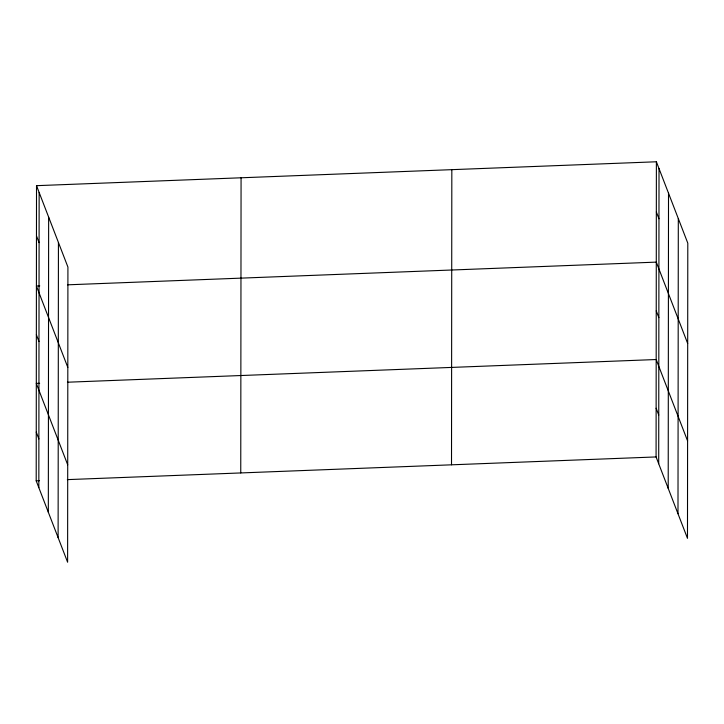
<?xml version="1.0" encoding="UTF-8"?>
<svg xmlns="http://www.w3.org/2000/svg" width="724" height="724" viewBox="0 0 724 724"><rect width="100%" height="100%" fill="white"/><g stroke="black" fill="none" stroke-linecap="round" stroke-linejoin="round"><path stroke-width="1.09" d="M36.517 185.67L67.92 267.066L67.613 562.222L36.2 480.826L36.517 185.67L656.387 161.778L687.8 243.173L687.483 538.33L656.08 456.935L656.387 161.778M38.834 487.641L39.141 192.484M48.327 512.257L48.644 217.091M58.11 537.615L58.427 242.459M240.757 472.944L241.074 177.778M451.514 464.817L451.83 169.66M658.704 463.749L659.021 168.592M668.207 488.365L668.514 193.208M677.99 513.723L678.307 218.567M39.739 285.889L36.408 286.016L67.821 367.421M67.531 284.822L656.288 262.124L687.691 343.529M39.639 383.295L36.3 383.421L67.712 464.826M67.432 382.218L656.179 359.529L687.592 440.934M36.2 480.826L39.539 480.691M67.332 479.623L656.08 456.935M656.333 211.951L658.967 218.766M656.234 310.831L658.867 317.646M656.125 408.227L658.759 415.051M36.462 235.843L39.087 242.658M36.354 334.723L38.987 341.538M36.254 432.119L38.879 438.943"/></g></svg>
